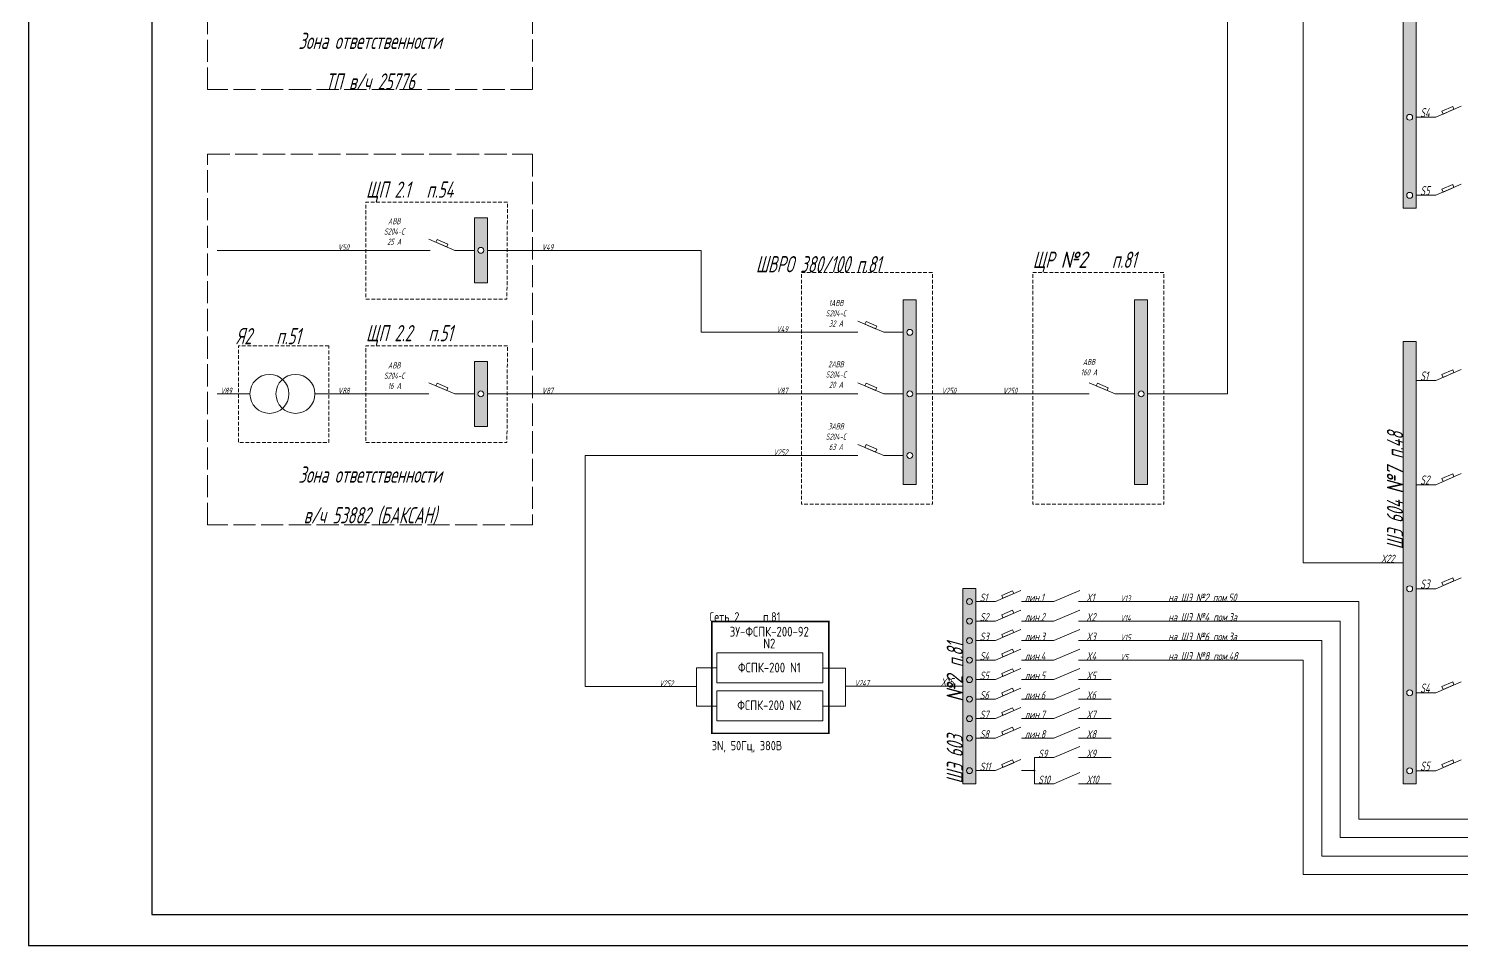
# Paper-space layout 'А2гор' of a CAD drawing. Extents: x 0 to 594, y 0 to 420.
# Drawn here: x 0 to 232.7, y 0 to 148.9 of the extents above; entities that cross this region are included whole.
import ezdxf
from ezdxf.enums import TextEntityAlignment as Align

# ---------------------------------------------------------------- set-up
doc = ezdxf.new("R2010")
doc.units = 0
doc.header["$LTSCALE"] = 0.3
doc.linetypes.add('ACAD_ISO02W100', pattern=[15, 12, -3])
doc.linetypes.add('JIS_02_2.0', pattern=[3, 2, -1])
doc.layers.get('0').update_dxf_attribs({"linetype": 'CONTINUOUS', "lineweight": 15})
doc.layers.add('Format', color=7, linetype='CONTINUOUS', lineweight=30)
doc.layers.add('Text', color=242, linetype='CONTINUOUS', lineweight=15)
doc.styles.get("Standard").update_dxf_attribs({"font": 'isocpeur.ttf', "width": 0.8, "oblique": 15})
doc.styles.add('Аннотативный', font='arial.ttf')

psp = doc.layouts.new('А2гор')

# ---------------------------------------------------------------- hatches: boundary and pattern name
h = psp.add_hatch(color=256)
h.paths.add_polyline_path([(223.2488937003696, 191.4964994524332), (225.3608937003695, 191.4964994524332), (225.3608937003695, 119.6884985390599), (223.2488937003696, 119.6884994524331)])
edge = h.paths.add_edge_path(flags=16)
edge.add_arc((224.3048937003695, 151.3684976163745), 0.4777773656132356, 0, 360)
edge = h.paths.add_edge_path(flags=16)
edge.add_arc((224.3048937003695, 134.4724976163745), 0.4777773656132356, 0, 360)
edge = h.paths.add_edge_path(flags=16)
edge.add_arc((224.3048937003695, 121.8004968302155), 0.4777773656132356, 0, 360)
h = psp.add_hatch(color=256)
h.paths.add_polyline_path([(223.2488932814623, 98.04049707687606), (225.3608932814622, 98.04049707687606), (225.3608932814622, 26.23249616350285), (223.2488932814623, 26.23249707687601)])
edge = h.paths.add_edge_path(flags=16)
edge.add_arc((224.3048932814623, 57.91249524081738), 0.4777773656132356, 0, 360)
edge = h.paths.add_edge_path(flags=16)
edge.add_arc((224.3048932814623, 41.01649524081736), 0.4777773656132356, 0, 360)
edge = h.paths.add_edge_path(flags=16)
edge.add_arc((224.3048932814623, 28.34449445465842), 0.4777773656132356, 0, 360)
h = psp.add_hatch(color=256)
h.paths.add_polyline_path([(153.8609387483664, 57.93488453454327), (151.7489387483664, 57.93488453454327), (151.7489387483664, 26.25488453454332), (153.8609387483664, 26.25488453454332)])
edge = h.paths.add_edge_path(flags=16)
edge.add_arc((152.8049387483664, 36.81488453454328), 0.4777773656132195, -1.272221872585407e-14, 360)
edge = h.paths.add_edge_path(flags=16)
edge.add_arc((152.8049387483664, 39.98288453454335), 0.4777773656132195, -1.272221872585407e-14, 360)
edge = h.paths.add_edge_path(flags=16)
edge.add_arc((152.8049387483664, 33.64688453454335), 0.4777773656132195, -1.272221872585407e-14, 360)
edge = h.paths.add_edge_path(flags=16)
edge.add_arc((152.8049387483664, 43.15088453454334), 0.4777773656132195, -1.272221872585407e-14, 360)
edge = h.paths.add_edge_path(flags=16)
edge.add_arc((152.8049387483664, 46.31888453454327), 0.4777773656132195, -1.272221872585407e-14, 360)
edge = h.paths.add_edge_path(flags=16)
edge.add_arc((152.8049387483664, 28.36688453454334), 0.4777773656132195, -1.272221872585407e-14, 360)
edge = h.paths.add_edge_path(flags=16)
edge.add_arc((152.8049387483664, 49.48688453454334), 0.4777773656132195, -1.272221872585407e-14, 360)
edge = h.paths.add_edge_path(flags=16)
edge.add_arc((152.8049387483664, 52.65488453454333), 0.4777773656132195, -1.272221872585407e-14, 360)
edge = h.paths.add_edge_path(flags=16)
edge.add_arc((152.8049387483664, 55.82288453454332), 0.4777773656132195, -1.272221872585407e-14, 360)
h = psp.add_hatch(color=256)
edge = h.paths.add_edge_path()
edge.add_arc((108.4513703007025, 42.0275674474696), 0.528, -1.272221872585407e-14, 360)
h = psp.add_hatch(color=256)
edge = h.paths.add_edge_path()
edge.add_arc((132.6678404881424, 42.02756531204215), 0.528, -1.272221872585407e-14, 360)
h = psp.add_hatch(color=256)
edge = h.paths.add_edge_path()
edge.add_arc((163.3649387483664, 28.3668819123334), 0.08448, 0, 360)
at = {"layer": 'Text'}
h = psp.add_hatch(color=7, dxfattribs=at)
h.paths.add_polyline_path([(74.50082599999078, 107.585907324353), (72.38882599999084, 107.585907324353), (72.38882599999084, 118.145907324353), (74.50082599999078, 118.145907324353)])
edge = h.paths.add_edge_path(flags=16)
edge.add_arc((73.44482576718349, 112.865907324353), 0.4777773656132356, 0, 360)
h = psp.add_hatch(color=7, dxfattribs=at)
h.paths.add_polyline_path([(144.1696978140691, 104.8347753894279), (142.0576978140691, 104.8347753894279), (142.0576978140693, 74.83477538942785), (144.1696978140691, 74.83477538942785)])
h.paths.add_polyline_path([(143.591474946875, 99.55477538942787, -1), (142.6359202156485, 99.55477538942787, -1)], flags=16)
h.paths.add_polyline_path([(143.591474946875, 89.55477538942787, -1), (142.6359202156485, 89.55477538942787, -1)], flags=16)
h.paths.add_polyline_path([(143.591474946875, 79.55477538942787, -1), (142.6359202156485, 79.55477538942787, -1)], flags=16)
h = psp.add_hatch(color=7, dxfattribs=at)
h.paths.add_polyline_path([(181.7483709271122, 104.8347752141903), (179.6363709271122, 104.8347752141903), (179.6363709271124, 74.83477521419027), (181.7483709271122, 74.83477521419027)])
h.paths.add_polyline_path([(181.1701480599181, 89.5547752141903, -1), (180.2145933286916, 89.5547752141903, -1)], flags=16)
h = psp.add_hatch(color=7, dxfattribs=at)
h.paths.add_polyline_path([(74.50082664771043, 84.27477538942783), (72.38882664771049, 84.27477538942783), (72.38882664771049, 94.83477538942783), (74.50082664771043, 94.83477538942783)])
edge = h.paths.add_edge_path(flags=16)
edge.add_arc((73.44482641490313, 89.55477538942783), 0.4777773656132356, 0, 360)

# ---------------------------------------------------------------- linework, layer by layer
at = {"lineweight": 15}
for p, q in [((228.5288937415143, 134.4724976163745), (232.6454043095779, 136.2659269275973)), ((228.5288846854077, 121.8004968302155), (232.6453952534791, 123.593926141446)), ((69.22082964257314, 112.865907324353), (64.99682964257318, 114.6593366355758)), ((138.8897014566514, 99.55477538942787), (134.6657014566514, 101.3482047006507)), ((228.5288932814622, 91.70449921553818), (232.645403849526, 93.49792852676104)), ((69.22083029029278, 89.55477538942783), (64.99683029029282, 91.34820470065067)), ((138.8897014566514, 89.55477538942787), (134.6657014566514, 91.34820470065071)), ((176.4683745696946, 89.5547752141903), (172.2443745696946, 91.34820452541314)), ((138.8897014566514, 79.55477538942787), (134.6657014566514, 81.34820470065071)), ((228.5288932814622, 74.80849921553816), (232.645403849526, 76.60192852676103)), ((228.5288933226069, 57.91249524081738), (232.6454038906706, 59.70592455204024)), ((157.0289387483664, 55.82288453454332), (161.1454493164301, 57.61631384576621)), ((166.5329387483664, 55.82288453454332), (170.7569387483664, 57.61631384576621)), ((157.0289297334046, 52.65488191232569), (161.145440301476, 54.44831122355622)), ((166.5329387483664, 52.65488191233332), (170.7569387483664, 54.44831122355622)), ((157.0289297334046, 49.4868819123257), (161.145440301476, 51.28031122355623)), ((166.5329387483664, 49.48688191233339), (170.7569387483664, 51.28031122355623)), ((157.0289297334046, 46.31888191232564), (161.145440301476, 48.11231122355623)), ((166.5329387483664, 46.31888191233339), (170.7569387483664, 48.11231122355623)), ((157.0289297334046, 43.1508819123257), (161.145440301476, 44.94431122355623)), ((166.5329387483664, 43.15088191233333), (170.7569387483664, 44.94431122355623)), ((228.5288933226069, 41.01649524081736), (232.6454038906706, 42.80992455204023)), ((157.0289297334046, 39.98288191232571), (161.145440301476, 41.77631122355623)), ((166.5329387483664, 39.9828819123334), (170.7569387483664, 41.77631122355623)), ((157.0289297334046, 36.81488191232565), (161.145440301476, 38.60831122355624)), ((166.5329387483664, 36.81488191233341), (170.7569387483664, 38.60831122355624)), ((157.0289297334046, 33.64688191232572), (161.145440301476, 35.44031122355624)), ((166.5329387483664, 33.64688191233334), (170.7569387483664, 35.44031122355624)), ((166.5329387483664, 30.47888362117016), (170.7569387483664, 32.27231293239299)), ((157.0289297334046, 28.3668819123257), (161.145440301476, 30.16031122355623)), ((166.5329387483664, 26.25488666688203), (170.7569387483664, 28.04831597810487)), ((228.5288842665081, 28.34449445465842), (232.6453948345718, 30.13792376588128))]:
    psp.add_line(p, q, dxfattribs=at)
for p, q in [((228.5288937415143, 134.4724976163745), (225.3608937415142, 134.4724976163745)), ((228.5288846854077, 121.8004968302155), (225.3608846854077, 121.8004968302155)), ((72.38882806674388, 112.865907324353), (69.22082964257314, 112.865907324353)), ((84.00482787112423, 112.865907324353), (74.50082576718341, 112.865907324353)), ((142.0576998808222, 99.55477538942787), (138.8897014566514, 99.55477538942787)), ((228.5288932814622, 91.70449921553818), (225.3608932814622, 91.70449921553818)), ((30.63309652825228, 89.55477538942782), (35.94399379231774, 89.55477538942782)), ((72.38882871446353, 89.55477538942783), (69.22083029029278, 89.55477538942783)), ((84.00482851884388, 89.55477538942789), (74.50082641490306, 89.55477538942783)), ((142.0576998808222, 89.55477538942787), (138.8897014566514, 89.55477538942787)), ((179.6363729938653, 89.5547752141903), (176.4683745696946, 89.5547752141903)), ((142.0576998808222, 79.55477538942787), (138.8897014566514, 79.55477538942787)), ((228.5288932814622, 74.80849921553816), (225.3608932814622, 74.80849921553816)), ((223.2488932814623, 62.13649707687608), (219.0248932814623, 62.13649707687608)), ((228.5288933226069, 57.91249524081738), (225.3608933226069, 57.91249524081738)), ((157.0289387483664, 55.82288453454332), (153.8609387483664, 55.82288453454332)), ((161.2529387483664, 55.82288453454332), (166.5329387483664, 55.82288453454332)), ((170.5419598844938, 55.82288453454332), (175.8219598844938, 55.82288453454332)), ((175.8219598844938, 55.82288453454332), (184.4849381540238, 55.82288453454332)), ((184.4849381540238, 55.82288453454332), (195.0449381540238, 55.82288453454332)), ((157.0289297334046, 52.65488191232569), (153.8609297334046, 52.65488191232569)), ((161.2529387483664, 52.65488191233332), (166.5329387483664, 52.65488191233332)), ((170.5419508695397, 52.65488191233332), (175.8219508695397, 52.65488191233332)), ((175.8219508695397, 52.65488191233332), (184.4849291390697, 52.65488191233332)), ((184.484928670712, 52.6548819084379), (195.044928670712, 52.65488190843783)), ((157.0289297334046, 49.4868819123257), (153.8609297334046, 49.4868819123257)), ((161.2529387483664, 49.48688191233339), (166.5329387483664, 49.48688191233339)), ((170.5419508695397, 49.48688191233339), (175.8219508695397, 49.48688191233339)), ((175.8219508695397, 49.48688191233339), (184.4849291390697, 49.48688191233339)), ((184.484928670712, 49.48688190843784), (195.044928670712, 49.48688190843784)), ((111.7729614812834, 47.48104767655398), (128.9797555574128, 47.48104767655398)), ((111.7729614812834, 42.61310624218105), (111.7729614812834, 47.48104767655398)), ((128.9797555574128, 47.48104767655398), (128.9797555574128, 42.61310624218105)), ((111.7729614812834, 45.04707695937133), (108.4513703007025, 45.04707695937133)), ((108.4513703007025, 45.04707695937133), (108.4513703007025, 38.86119637760594)), ((132.6678404881423, 44.99913119902097), (128.9797555574128, 44.99913119902097)), ((132.6678404881423, 42.02756531204215), (132.6678404881423, 44.99913119902097)), ((157.0289297334046, 46.31888191232564), (153.8609297334046, 46.31888191232564)), ((161.2529387483664, 46.31888191233339), (166.5329387483664, 46.31888191233339)), ((170.5419508695397, 46.31888191233339), (175.8219508695397, 46.31888191233339)), ((175.8219508695397, 46.31888191233339), (184.4849291390697, 46.31888191233339)), ((184.484928670712, 46.3188819084379), (195.044928670712, 46.31888190843785)), ((108.4513703007025, 42.0275674474696), (106.9462493392413, 42.0275674474696)), ((128.9797555574128, 42.61310624218105), (111.7729614812834, 42.61310624218105)), ((132.6678404881423, 42.02756531204215), (132.6678404881423, 38.8465538434719)), ((147.5249387483664, 42.0948845345433), (151.7489387483664, 42.0948845345433)), ((157.0289297334046, 43.1508819123257), (153.8609297334046, 43.1508819123257)), ((161.2529387483664, 43.15088191233333), (166.5329387483664, 43.15088191233333)), ((170.5419508695397, 43.15088191233333), (175.8219508695397, 43.15088191233333)), ((111.7729614812834, 41.3524043247367), (128.9797555574128, 41.3524043247367)), ((111.7729614812834, 36.48446289037148), (111.7729614812834, 41.3524043247367)), ((128.9797555574128, 41.3524043247367), (128.9797555574128, 36.48446289037148)), ((157.0289297334046, 39.98288191232571), (153.8609297334046, 39.98288191232571)), ((161.2529387483664, 39.9828819123334), (166.5329387483664, 39.9828819123334)), ((170.5419508695397, 39.9828819123334), (175.8219508695397, 39.9828819123334)), ((228.5288933226069, 41.01649524081736), (225.3608933226069, 41.01649524081736)), ((108.4513703007025, 38.86119637760594), (111.7729614812834, 38.86119637760594)), ((132.6678404881423, 38.8465538434719), (128.9797555574128, 38.8465538434719)), ((128.9797555574128, 36.48446289037148), (111.7729614812834, 36.48446289037148)), ((157.0289297334046, 36.81488191232565), (153.8609297334046, 36.81488191232565)), ((161.2529387483664, 36.81488191233341), (166.5329387483664, 36.81488191233341)), ((170.5419508695397, 36.81488191233341), (175.8219508695397, 36.81488191233341)), ((157.0289297334046, 33.64688191232572), (153.8609297334046, 33.64688191232572)), ((161.2529387483664, 33.64688191233334), (166.5329387483664, 33.64688191233334)), ((170.5419508695397, 33.64688191233334), (175.8219508695397, 33.64688191233334)), ((163.3649285890373, 30.47888362117016), (166.5329387483664, 30.47888362117016)), ((163.3649387483664, 26.25488453454332), (163.3649387483664, 30.47888453454335)), ((170.5419508695397, 30.47888362117016), (175.8219508695397, 30.47888362117016)), ((157.0289297334046, 28.3668819123257), (153.8609297334046, 28.3668819123257)), ((161.2529387483664, 28.3668819123334), (163.3649387483664, 28.3668819123334)), ((228.5288842665081, 28.34449445465842), (225.3608842665082, 28.34449445465842)), ((163.3649285890373, 26.25488362117012), (166.5329387483664, 26.25488362117012)), ((170.5419546693631, 26.25488666688203), (175.8219546693631, 26.25488666688203))]:
    psp.add_line(p, q)
at = {"linetype": 'ACAD_ISO02W100'}
for points in [[(29.05953178526963, 255.1205015878606), (81.85953178526964, 255.1205015878606), (81.85953178526964, 138.9605015878606), (29.05953178526963, 138.9605015878606)], [(29.05953178526963, 128.4825826189316), (81.85953178526964, 128.4825826189316), (81.85953178526964, 68.26263647830328), (29.05953178526963, 68.2626364783033)]]:
    psp.add_lwpolyline(points, close=True, dxfattribs=at)
for points in [[(223.2488937003696, 191.4964994524332), (225.3608937003695, 191.4964994524332), (225.3608937003695, 119.6884985390599), (223.2488937003696, 119.6884994524331)], [(229.7513352109071, 135.0050754699254), (231.5027192555055, 135.7680963413321), (231.2972793525121, 136.2396485382931), (229.5458953078984, 135.4766276668865)], [(229.7513261548007, 122.3330746837664), (231.5027101994068, 123.0960955551808), (231.2972702964134, 123.5676477521342), (229.5458862517997, 122.8046268807276)], [(74.50082599999078, 107.585907324353), (72.38882599999084, 107.585907324353), (72.38882599999084, 118.145907324353), (74.50082599999078, 118.145907324353)], [(67.90269518925177, 113.4255619088029), (66.14417236872251, 114.1721969397728), (66.34495459964663, 114.6330582462717), (68.09633864425265, 113.8700373748573)], [(144.1696978140691, 74.83477538942785), (142.0576978140693, 74.83477538942785), (142.0576978140691, 104.8347753894279), (144.1696978140691, 104.8347753894279)], [(181.7483709271122, 74.83477521419027), (179.6363709271124, 74.83477521419027), (179.6363709271122, 104.8347752141903), (181.7483709271122, 104.8347752141903)], [(137.57156700333, 100.1144299738778), (135.8130441828008, 100.8610650048477), (136.0138264137249, 101.3219263113466), (137.7652104583309, 100.5589054399322)], [(223.2488932814623, 98.04049707687606), (225.3608932814622, 98.04049707687606), (225.3608932814622, 26.23249616350285), (223.2488932814623, 26.23249707687601)], [(74.50082664771043, 84.27477538942783), (72.38882664771049, 84.27477538942783), (72.38882664771049, 94.83477538942783), (74.50082664771043, 94.83477538942783)], [(229.7513347508552, 92.23707706908908), (231.5027187954536, 93.00009794049576), (231.2972788924602, 93.47165013745689), (229.5458948478465, 92.70862926605021)], [(67.90269583697142, 90.11442997387779), (66.14417301644215, 90.8610650048477), (66.34495524736627, 91.32192631134656), (68.0963392919723, 90.55890543993219)], [(137.57156700333, 90.11442997387783), (135.8130441828008, 90.86106500484775), (136.0138264137249, 91.3219263113466), (137.7652104583309, 90.55890543993223)], [(175.1502401163732, 90.11442979864026), (173.3917172958439, 90.86106482961017), (173.592499526768, 91.32192613610903), (175.3438835713741, 90.55890526469466)], [(137.57156700333, 80.11442997387783), (135.8130441828008, 80.86106500484775), (136.0138264137249, 81.32192631134657), (137.7652104583309, 80.5589054399322)], [(229.7513347508552, 75.34107706908907), (231.5027187954536, 76.10409794049575), (231.2972788924602, 76.57565013745689), (229.5458948478465, 75.81262926605021)], [(229.7513347919922, 58.44507309436055), (231.5027188366059, 59.20809396577489), (231.2972789336049, 59.67964616272837), (229.5458948889988, 58.91662529132168)], [(151.7489387483664, 57.93488453454327), (153.8609387483664, 57.93488453454327), (153.8609387483664, 26.25488453454332), (151.7489387483664, 26.25488453454332)], [(158.2513802177517, 56.35546238809421), (160.0027642623577, 57.11848325950083), (159.7973243593566, 57.59003545646198), (158.0459403147583, 56.82701458505535)], [(158.2513712027976, 53.1874597658766), (160.0027552474035, 53.95048063729091), (159.7973153444102, 54.42203283424442), (158.0459312997965, 53.65901196283774)], [(158.2513712027976, 50.01945976587659), (160.0027552474035, 50.78248063729097), (159.7973153444102, 51.25403283424436), (158.0459312997965, 50.49101196283773)], [(158.2513712027976, 46.85145976587653), (160.0027552474035, 47.61448063729091), (159.7973153444102, 48.08603283424436), (158.0459312997965, 47.32301196283768)], [(158.2513712027976, 43.68345976587661), (160.0027552474035, 44.44648063729092), (159.7973153444102, 44.91803283424431), (158.0459312997965, 44.15501196283775)], [(229.7513347919922, 41.5490730943606), (231.5027188366059, 42.31209396577495), (231.2972789336049, 42.78364616272835), (229.5458948889988, 42.02062529132174)], [(158.2513712027976, 40.51545976587661), (160.0027552474035, 41.27848063729098), (159.7973153444102, 41.75003283424437), (158.0459312997965, 40.98701196283775)], [(158.2513712027976, 37.34745976587655), (160.0027552474035, 38.11048063729093), (159.7973153444102, 38.58203283424438), (158.0459312997965, 37.81901196283769)], [(158.2513712027976, 34.17945976587662), (160.0027552474035, 34.94248063729093), (159.7973153444102, 35.41403283424432), (158.0459312997965, 34.65101196283776)], [(158.2513712027976, 28.89945976587661), (160.0027552474035, 29.66248063729098), (159.7973153444102, 30.13403283424437), (158.0459312997965, 29.37101196283775)], [(229.7513257358935, 28.87707230820933), (231.5027097805072, 29.64009317961593), (231.2972698774984, 30.11164537657706), (229.5458858329001, 29.34862450516273)]]:
    psp.add_lwpolyline(points, close=True)
at = {"linetype": 'JIS_02_2.0', "flags": 128}
for points in [[(77.76577967512071, 120.6879696396066), (54.79079408288976, 120.6879696396066), (54.79079408288976, 104.945907324353), (77.68438935852532, 104.945907324353)], [(146.8096978140691, 109.2922245718981), (125.5169790626514, 109.292224571898), (125.5169790626514, 71.63477538942774), (146.8096978140691, 71.63477538942789)], [(184.3883709271122, 109.2922243966605), (163.0956521756945, 109.2922243966604), (163.0956521756945, 71.63477521419017), (184.3883709271122, 71.63477521419031)], [(48.73704569758571, 97.37683752944388), (34.09143087372331, 97.37683752944388), (34.09143087372331, 81.63477521419028), (48.7370456975857, 81.63477521419027)], [(77.76578032284036, 97.37683770468145), (54.7907947306094, 97.37683770468145), (54.7907947306094, 81.63477538942786), (77.68439000624497, 81.63477538942784)]]:
    psp.add_lwpolyline(points, close=True, dxfattribs=at)
at = {"const_width": 0.264}
psp.add_lwpolyline([(110.9522772915946, 34.42986154867452), (129.9480416498347, 34.42986154867452), (129.9480416498347, 52.59827639427109), (110.9522772915946, 52.59827639427109)], close=True, dxfattribs=at)
for centre, radius in [((224.3048937003695, 134.4724976163745), 0.4777773656132356), ((224.3048937003695, 121.8004968302155), 0.4777773656132356), ((73.44482576718349, 112.865907324353), 0.4777773656132356), ((143.1136975812618, 99.55477538942787), 0.4777773656132356), ((39.11199379231768, 89.55477538942782), 3.168000000000001), ((43.33599379231771, 89.55477538942782), 3.168000000000001), ((73.44482641490313, 89.55477538942783), 0.4777773656132356), ((143.1136975812618, 89.55477538942787), 0.4777773656132356), ((180.6923706943049, 89.5547752141903), 0.4777773656132356), ((143.1136975812618, 79.55477538942787), 0.4777773656132356), ((224.3048932814623, 57.91249524081738), 0.4777773656132356), ((152.8049387483664, 55.82288453454332), 0.4777773656132356), ((152.8049387483664, 52.65488453454333), 0.4777773656132356), ((152.8049387483664, 49.48688453454334), 0.4777773656132356), ((152.8049387483664, 46.31888453454327), 0.4777773656132356), ((152.8049387483664, 43.15088453454334), 0.4777773656132356), ((152.8049387483664, 39.98288453454335), 0.4777773656132356), ((224.3048932814623, 41.01649524081736), 0.4777773656132356), ((152.8049387483664, 36.81488453454328), 0.4777773656132356), ((152.8049387483664, 33.64688453454335), 0.4777773656132356), ((152.8049387483664, 28.36688453454334), 0.4777773656132356), ((163.3649387483664, 28.3668819123334), 0.08448), ((224.3048932814623, 28.34449445465842), 0.4777773656132356)]:
    psp.add_circle(centre, radius)
at = {"layer": 'Format'}
for p, q in [((0, 420.0000000000001), (0, 0)), ((20, 415.0000000000001), (20, 5)), ((20, 5), (589, 5)), ((0, 0), (594, 0))]:
    psp.add_line(p, q, dxfattribs=at)
at = {"layer": 'Text'}
for p, q in [((207.0248932814623, 62.13649707687608), (207.0248932814623, 366.7924796869723)), ((194.7323153189034, 89.5547752141903), (194.7323153189034, 191.7605034185178)), ((65.20909522083957, 112.865907324353), (30.63309652825228, 112.8659073243531)), ((84.00482787112423, 112.865907324353), (109.2310254150411, 112.865907324353)), ((109.2310254150411, 112.865907324353), (109.2310247010259, 99.55477538942787)), ((134.6657014566514, 99.55477538942787), (109.2310247010259, 99.55477538942787)), ((46.50399379231771, 89.55477538942782), (50.19529630690408, 89.55477538942782)), ((64.99683029029282, 89.55477538942782), (50.19529630690408, 89.55477538942782)), ((109.2310247010259, 89.55477538942789), (84.00482851884388, 89.55477538942789)), ((134.6657014566514, 89.55477538942789), (109.2310247010259, 89.55477538942789)), ((172.2443745696946, 89.55477521419031), (144.1696978140691, 89.55477538307544)), ((181.7483709271122, 89.5547752141903), (194.7323153189034, 89.5547752141903)), ((90.38851492964064, 79.55477538942787), (109.2310247010259, 79.55477538942787)), ((90.38851492964064, 79.55477538942787), (90.38851492964062, 42.02756744746958)), ((109.2310247010259, 79.55477538942787), (134.6657014566514, 79.55477538942787)), ((219.0248932814623, 62.13649707687608), (207.0248932814623, 62.13649707687608)), ((216.0248932814622, 55.82288453454332), (195.0449381540238, 55.82288453454332)), ((216.0248932814623, 20.50449920920715), (216.0248932814622, 55.82288453454332)), ((213.0248932814623, 52.65488190843768), (195.044928670712, 52.65488190843783)), ((213.0248932814623, 17.50449920920715), (213.0248932814623, 52.65488190843768)), ((210.0248932814623, 49.48688190843784), (195.044928670712, 49.48688190843784)), ((210.0248932814623, 14.50449920920715), (210.0248932814623, 49.48688190843784)), ((207.0248932814623, 46.31888190843779), (195.044928670712, 46.31888190843785)), ((207.0248932814623, 11.50449920920715), (207.0248932814623, 46.31888190843779)), ((90.38851492964062, 42.02756744746958), (106.9462493392413, 42.0275674474696)), ((147.5249387483664, 42.0948845345433), (132.6678404881423, 42.0948845345433)), ((219.0248932814623, 20.50449920920715), (216.0248932814623, 20.50449920920715)), ((306.1888943228411, 20.50449920920715), (219.0248932814623, 20.50449920920715)), ((216.0248932814623, 17.50449920920715), (213.0248932814623, 17.50449920920715)), ((309.1888947417484, 17.50449920920715), (216.0248932814623, 17.50449920920715)), ((213.0248932814623, 14.50449920920715), (210.0248932814623, 14.50449920920715)), ((312.1888947417484, 14.50449920920715), (213.0248932814623, 14.50449920920715)), ((210.0248932814623, 11.50449920920715), (207.0248932814623, 11.50449920920715)), ((315.1888943228411, 11.50449920920715), (210.0248932814623, 11.50449920920715))]:
    psp.add_line(p, q, dxfattribs=at)

# ---------------------------------------------------------------- texts
at = {"width": 0.8}
for s, p in [('ЗУ-ФСПК-200-92', (120.3024461828442, 50.93887783699085)), ('N2', (120.3024461828442, 49.01156434813866)), ('ФСПК-200 N1', (120.3024461828442, 45.11331800267266)), ('ФСПК-200 N2', (120.3024461828442, 38.98467465086309))]:
    psp.add_text(s, height=1.584, dxfattribs=at).set_placement(p, align=Align.MIDDLE_CENTER)
at = {"line_spacing_factor": 1.5}
for s, insert, char_height, width, attachment_point in [('{\\fGOST|b0|i0|c204|p34;Зона ответственности \\PТП в/ч 25776}', (55.45953178526963, 138.9605015878606), 2.64, 52.80000126653598, 8), ('{\\fGOST|b0|i0|c204|p34; \\fGOST|b0|i0|c0|p34;S\\fGOST|b0|i0|c204|p34;4}', (225.3608937415142, 134.4724976163745), 1.5, 17.20121131539205, 7), ('{\\fGOST|b0|i0|c204|p34;ЩП 2.1}  {\\fGOST|b0|i0|c204|p34;п.54}', (54.79079408288976, 120.6879696396066), 2.64, 30.08827728855403, 7), ('{\\fGOST|b0|i0|c204|p34; \\fGOST|b0|i0|c0|p34;S\\fGOST|b0|i0|c204|p34;5}', (225.3608846854154, 121.8004968302232), 1.5, 17.20121131539205, 7), ('{\\fGOST|b0|i0|c204|p34; \\fGOST|b0|i0|c0|p34; \\fGOST|b0|i0|c204|p34; \\fGOST|b0|i0|c0|p34;V\\fGOST|b0|i0|c204|p34;50}', (48.73704569758571, 112.865907324353), 1, 17.20121131539205, 7), ('{\\fGOST|b0|i0|c204|p34; \\fGOST|b0|i0|c0|p34; \\fGOST|b0|i0|c204|p34; \\fGOST|b0|i0|c0|p34;V\\fGOST|b0|i0|c204|p34;49}', (81.85953178526964, 112.865907324353), 1, 17.20121131539205, 7), ('{\\fGOST|b0|i0|c204|p34;ШВРО 380/100\\fGOST|b0|i0|c0|p34; \\fGOST|b0|i0|c204|p34;п.81}', (118.1179771465236, 109.292224571898), 2.64, 50.09588370036018, 7), ('{\\fGOST|b0|i0|c204|p34;ЩР }№2   {\\fGOST|b0|i0|c204|p34;п.81}', (163.0956521756945, 109.2922243966604), 2.64, 30.08827728855403, 7), ('{\\fGOST|b0|i0|c204|p34;Я2}   {\\fGOST|b0|i0|c204|p34;п.51}', (33.68914590014563, 97.60383483436316), 2.64, 30.08827728855403, 7), ('{\\fGOST|b0|i0|c204|p34;ЩП 2.2}  {\\fGOST|b0|i0|c204|p34;п.51}', (54.7907947306094, 97.37683770468145), 2.64, 30.08827728855403, 7), ('{\\fGOST|b0|i0|c204|p34; \\fGOST|b0|i0|c0|p34; \\fGOST|b0|i0|c204|p34; \\fGOST|b0|i0|c0|p34;V\\fGOST|b0|i0|c204|p34;49}', (119.9527471007225, 99.55477538942789), 1, 17.20121131539205, 7), ('{\\fGOST|b0|i0|c204|p34; \\fGOST|b0|i0|c0|p34;S\\fGOST|b0|i0|c204|p34;1}', (225.3608932814622, 91.70449921553818), 1.5, 17.20121131539205, 7), ('{\\fGOST|b0|i0|c204|p34; \\fGOST|b0|i0|c0|p34;V\\fGOST|b0|i0|c204|p34;89}', (30.63309652825228, 89.55477538942782), 1, 17.20121131539205, 7), ('{\\fGOST|b0|i0|c204|p34; \\fGOST|b0|i0|c0|p34; \\fGOST|b0|i0|c204|p34; \\fGOST|b0|i0|c0|p34;V\\fGOST|b0|i0|c204|p34;88}', (48.73704569758571, 89.55477538942782), 1, 17.20121131539205, 7), ('{\\fGOST|b0|i0|c204|p34; \\fGOST|b0|i0|c0|p34; \\fGOST|b0|i0|c204|p34; \\fGOST|b0|i0|c0|p34;V\\fGOST|b0|i0|c204|p34;87}', (81.85953178526964, 89.55477538942787), 1, 17.20121131539205, 7), ('{\\fGOST|b0|i0|c204|p34; \\fGOST|b0|i0|c0|p34; \\fGOST|b0|i0|c204|p34; \\fGOST|b0|i0|c0|p34;V\\fGOST|b0|i0|c204|p34;87}', (119.9527471007229, 89.55477538942789), 1, 17.20121131539205, 7), ('{\\fGOST|b0|i0|c204|p34; \\fGOST|b0|i0|c0|p34; \\fGOST|b0|i0|c204|p34; \\fGOST|b0|i0|c0|p34;V\\fGOST|b0|i0|c204|p34;250}', (146.8096978140691, 89.55477536719434), 1, 17.20121131539205, 7), ('{\\fGOST|b0|i0|c204|p34; \\fGOST|b0|i0|c0|p34; \\fGOST|b0|i0|c204|p34; \\fGOST|b0|i0|c0|p34;V\\fGOST|b0|i0|c204|p34;250}', (156.7359861116354, 89.5547752141903), 1, 17.20121131539205, 7), ('{\\fGOST|b0|i0|c204|p34; \\fGOST|b0|i0|c0|p34; V\\fGOST|b0|i0|c204|p34;252}', (119.9527471007228, 79.55477538942787), 1, 17.20121131539205, 7), ('{\\fGOST|b0|i0|c204|p34;Зона ответственности \\Pв/ч 53882 (БАКСАН)}', (55.45953178526963, 68.26263647830329), 2.64, 52.80000126653598, 8), ('{\\fGOST|b0|i0|c204|p34; \\fGOST|b0|i0|c0|p34;S\\fGOST|b0|i0|c204|p34;2}', (225.3608932814622, 74.80849921553816), 1.5, 17.20121131539205, 7), ('{\\fGOST|b0|i0|c204|p34; \\fGOST|b0|i0|c0|p34;X\\fGOST|b0|i0|c204|p34;22}', (219.0248932814623, 62.13649707687608), 1.3, 17.20121131539205, 7), ('{\\fGOST|b0|i0|c204|p34; \\fGOST|b0|i0|c0|p34;S\\fGOST|b0|i0|c204|p34;3}', (225.3608933226069, 57.91249524081738), 1.5, 17.20121131539205, 7), ('{\\fGOST|b0|i0|c204|p34; \\fGOST|b0|i0|c0|p34; \\fGOST|b0|i0|c204|p34; \\fGOST|b0|i0|c0|p34;V\\fGOST|b0|i0|c204|p34;13}', (175.8219598844938, 55.82288453454332), 1, 17.20121131539205, 7), ('{\\fGOST|b0|i0|c204|p34; \\fGOST|b0|i0|c0|p34; \\fGOST|b0|i0|c204|p34; \\fGOST|b0|i0|c0|p34;V\\fGOST|b0|i0|c204|p34;14}', (175.8219508695397, 52.65488191233332), 1, 17.20121131539205, 7), ('{\\fGOST|b0|i0|c204|p34; \\fGOST|b0|i0|c0|p34; \\fGOST|b0|i0|c204|p34; \\fGOST|b0|i0|c0|p34;V\\fGOST|b0|i0|c204|p34;15}', (175.8219508695397, 49.48688191233339), 1, 17.20121131539205, 7), ('{\\fGOST|b0|i0|c204|p34; \\fGOST|b0|i0|c0|p34; \\fGOST|b0|i0|c204|p34; \\fGOST|b0|i0|c0|p34;V\\fGOST|b0|i0|c204|p34;5}', (175.8219508695397, 46.31888191233339), 1, 17.20121131539205, 7), ('{\\fGOST|b0|i0|c204|p34; \\fGOST|b0|i0|c0|p34; V\\fGOST|b0|i0|c204|p34;252}', (101.3982502063639, 42.0275674474696), 1, 17.20121131539205, 7), ('{\\fGOST|b0|i0|c204|p34; \\fGOST|b0|i0|c0|p34; \\fGOST|b0|i0|c204|p34; \\fGOST|b0|i0|c0|p34;V\\fGOST|b0|i0|c204|p34;247}', (132.6678404881423, 42.0948845345433), 1, 17.20121131539205, 7), ('{\\fGOST|b0|i0|c204|p34; \\fGOST|b0|i0|c0|p34;S\\fGOST|b0|i0|c204|p34;4}', (225.3608933226069, 41.01649524081736), 1.5, 17.20121131539205, 7), ('{\\fGOST|b0|i0|c204|p34; \\fGOST|b0|i0|c0|p34;S\\fGOST|b0|i0|c204|p34;5}', (225.3608842665082, 28.34449445465069), 1.5, 17.20121131539205, 7)]:
    psp.add_mtext(s, dxfattribs=dict(at, insert=insert, char_height=char_height, width=width, attachment_point=attachment_point))
for s, insert, char_height, width, attachment_point in [('{\\fGOST|b0|i0|c204|p34;АВ\\fGOST|b0|i0|c0|p34;B\\PS204-C\\fGOST|b0|i0|c204|p34;\\P25 А}', (59.37807032277161, 118.0875742557341), 1, 9.325842073708978, 2), ('{\\fGOST|b0|i0|c0|p34;1\\fGOST|b0|i0|c204|p34;АВ\\fGOST|b0|i0|c0|p34;B\\fGOST|b0|i0|c204|p34; \\fGOST|b0|i0|c0|p34;\\PS204-C\\fGOST|b0|i0|c204|p34;\\P\\fGOST|b0|i0|c0|p34;32\\fGOST|b0|i0|c204|p34; А}', (131.1195834323582, 104.8108311461384), 1, 9.325842073708978, 2), ('{\\fGOST|b0|i0|c204|p34;АВ\\fGOST|b0|i0|c0|p34;B\\PS204-C\\fGOST|b0|i0|c204|p34;\\P16 А}', (59.37807097049124, 94.67919324494801), 1, 9.325842073708978, 2), ('{\\fGOST|b0|i0|c0|p34;2\\fGOST|b0|i0|c204|p34;АВ\\fGOST|b0|i0|c0|p34;B\\fGOST|b0|i0|c204|p34; \\fGOST|b0|i0|c0|p34;\\PS204-C\\fGOST|b0|i0|c204|p34;\\P\\fGOST|b0|i0|c0|p34;20\\fGOST|b0|i0|c204|p34; А}', (131.1195834323582, 94.86856432619356), 1, 9.325842073708978, 2), ('{\\fGOST|b0|i0|c204|p34;АВ\\fGOST|b0|i0|c0|p34;B\\fGOST|b0|i0|c204|p34; \\P160 А}', (172.2220190528815, 95.23171014174034), 1, 9.325842073708978, 2), ('{\\fGOST|b0|i0|c0|p34;3\\fGOST|b0|i0|c204|p34;АВ\\fGOST|b0|i0|c0|p34;B\\fGOST|b0|i0|c204|p34; \\fGOST|b0|i0|c0|p34;\\PS204-C\\fGOST|b0|i0|c204|p34;\\P\\fGOST|b0|i0|c0|p34;63\\fGOST|b0|i0|c204|p34; А}', (131.1195834323582, 84.77797428125302), 1, 9.325842073708978, 2), ('{\\fGOST|b0|i0|c204|p34; \\fGOST|b0|i0|c0|p34;S1}', (153.8609387483664, 55.82288453454332), 1.3, 17.20121131539205, 7), ('{\\fGOST|b0|i0|c204|p34; лин.1}', (161.1454493164301, 55.82288453454332), 1.3, 17.20121131539205, 7), ('{\\fGOST|b0|i0|c204|p34; \\fGOST|b0|i0|c0|p34; X1}', (170.5419598844938, 55.82288453454332), 1.3, 17.20121131539205, 7), ('{\\fGOST|b0|i0|c204|p34; \\fGOST|b0|i0|c0|p34;S\\fGOST|b0|i0|c204|p34;2}', (153.8609297334123, 52.65488191233332), 1.3, 17.20121131539205, 7), ('{\\fGOST|b0|i0|c204|p34; лин.2}', (161.145440301476, 52.65488191233332), 1.3, 17.20121131539205, 7), ('{\\fGOST|b0|i0|c204|p34; \\fGOST|b0|i0|c0|p34; X\\fGOST|b0|i0|c204|p34;2}', (170.5419508695397, 52.65488191233332), 1.3, 17.20121131539205, 7), ('{\\fGOST|b0|i0|c204|p34; \\fGOST|b0|i0|c0|p34;S\\fGOST|b0|i0|c204|p34;3}', (153.8609297334123, 49.48688191233339), 1.3, 17.20121131539205, 7), ('{\\fGOST|b0|i0|c204|p34; лин.3}', (161.145440301476, 49.48688191233339), 1.3, 17.20121131539205, 7), ('{\\fGOST|b0|i0|c204|p34; \\fGOST|b0|i0|c0|p34; X\\fGOST|b0|i0|c204|p34;3}', (170.5419508695397, 49.48688191233339), 1.3, 17.20121131539205, 7), ('{\\fGOST|b0|i0|c204|p34; \\fGOST|b0|i0|c0|p34;S\\fGOST|b0|i0|c204|p34;4}', (153.8609297334123, 46.31888191233339), 1.3, 17.20121131539205, 7), ('{\\fGOST|b0|i0|c204|p34; лин.4}', (161.145440301476, 46.31888191233339), 1.3, 17.20121131539205, 7), ('{\\fGOST|b0|i0|c204|p34; \\fGOST|b0|i0|c0|p34; X\\fGOST|b0|i0|c204|p34;4}', (170.5419508695397, 46.31888191233339), 1.3, 17.20121131539205, 7), ('{\\fGOST|b0|i0|c204|p34; \\fGOST|b0|i0|c0|p34;S\\fGOST|b0|i0|c204|p34;5}', (153.8609297334123, 43.15088191233333), 1.3, 17.20121131539205, 7), ('{\\fGOST|b0|i0|c204|p34; лин.5}', (161.145440301476, 43.15088191233333), 1.3, 17.20121131539205, 7), ('{\\fGOST|b0|i0|c204|p34; \\fGOST|b0|i0|c0|p34; X\\fGOST|b0|i0|c204|p34;5}', (170.5419508695397, 43.15088191233333), 1.3, 17.20121131539205, 7), ('{\\fGOST|b0|i0|c204|p34; \\fGOST|b0|i0|c0|p34;X1\\fGOST|b0|i0|c204|p34;5}', (147.5249387483664, 42.0948845345433), 1.3, 17.20121131539205, 7), ('{\\fGOST|b0|i0|c204|p34; \\fGOST|b0|i0|c0|p34;S\\fGOST|b0|i0|c204|p34;6}', (153.8609297334123, 39.9828819123334), 1.3, 17.20121131539205, 7), ('{\\fGOST|b0|i0|c204|p34; лин.6}', (161.145440301476, 39.9828819123334), 1.3, 17.20121131539205, 7), ('{\\fGOST|b0|i0|c204|p34; \\fGOST|b0|i0|c0|p34; X\\fGOST|b0|i0|c204|p34;6}', (170.5419508695397, 39.9828819123334), 1.3, 17.20121131539205, 7), ('{\\fGOST|b0|i0|c204|p34; \\fGOST|b0|i0|c0|p34;S\\fGOST|b0|i0|c204|p34;7}', (153.8609297334123, 36.81488191233341), 1.3, 17.20121131539205, 7), ('{\\fGOST|b0|i0|c204|p34; лин.7}', (161.145440301476, 36.81488191233341), 1.3, 17.20121131539205, 7), ('{\\fGOST|b0|i0|c204|p34; \\fGOST|b0|i0|c0|p34; X\\fGOST|b0|i0|c204|p34;7}', (170.5419508695397, 36.81488191233341), 1.3, 17.20121131539205, 7), ('{\\fGOST|b0|i0|c204|p34; \\fGOST|b0|i0|c0|p34;S\\fGOST|b0|i0|c204|p34;8}', (153.8609297334123, 33.64688191233334), 1.3, 17.20121131539205, 7), ('{\\fGOST|b0|i0|c204|p34; лин.8}', (161.145440301476, 33.64688191233334), 1.3, 17.20121131539205, 7), ('{\\fGOST|b0|i0|c204|p34; \\fGOST|b0|i0|c0|p34; X\\fGOST|b0|i0|c204|p34;8}', (170.5419508695397, 33.64688191233334), 1.3, 17.20121131539205, 7), ('{\\fGOST|b0|i0|c204|p34; \\fGOST|b0|i0|c0|p34;S\\fGOST|b0|i0|c204|p34;9}', (163.3649285890373, 30.47888362117016), 1.3, 17.20121131539205, 7), ('{\\fGOST|b0|i0|c204|p34; \\fGOST|b0|i0|c0|p34; X\\fGOST|b0|i0|c204|p34;9}', (170.5419508695397, 30.47888362117016), 1.3, 17.20121131539205, 7), ('{\\fGOST|b0|i0|c204|p34; \\fGOST|b0|i0|c0|p34;S1\\fGOST|b0|i0|c204|p34;1}', (153.8609297334123, 28.3668819123334), 1.3, 17.20121131539205, 7), ('{\\fGOST|b0|i0|c204|p34; \\fGOST|b0|i0|c0|p34;S1\\fGOST|b0|i0|c204|p34;0}', (163.3649387483664, 26.25488453454332), 1.3, 17.20121131539205, 7), ('{\\fGOST|b0|i0|c204|p34; \\fGOST|b0|i0|c0|p34; X1\\fGOST|b0|i0|c204|p34;0}', (170.5419546693631, 26.25488666687433), 1.3, 17.20121131539205, 7)]:
    psp.add_mtext(s, dxfattribs=dict(insert=insert, char_height=char_height, width=width, attachment_point=attachment_point))
at = {"char_height": 2.64, "width": 49.19892447594079, "attachment_point": 7, "line_spacing_factor": 1.5}
for s, insert, rotation in [('{\\fGOST|b0|i0|c204|p34; \\fGOST|b0|i0|c0|p34; \\fGOST|b0|i0|c204|p34;ШЭ 604 }№7 {\\fGOST|b0|i0|c204|p34;п.48}', (223.2488932814623, 62.13649707687608), 90), ('{\\fGOST|b0|i0|c204|p34;ШЭ 603     }№2 {\\fGOST|b0|i0|c204|p34;п.81}', (151.7489387483664, 26.25488453454332), 89.99999999999999)]:
    psp.add_mtext(s, dxfattribs=dict(at, insert=insert, rotation=rotation))
at = {"char_height": 1.3, "attachment_point": 7, "line_spacing_factor": 1.5}
for s, insert in [('{\\fGOST|b0|i0|c204|p34; на ШЭ }№2 {\\fGOST|b0|i0|c204|p34;пом.50}', (184.4849381540238, 55.82288453454332)), ('{\\fGOST|b0|i0|c204|p34; на ШЭ }№4 {\\fGOST|b0|i0|c204|p34;пом.3а}', (184.484928670712, 52.6548819084379)), ('{\\fGOST|b0|i0|c204|p34; на ШЭ }№6 {\\fGOST|b0|i0|c204|p34;пом.3а}', (184.484928670712, 49.48688190843784)), ('{\\fGOST|b0|i0|c204|p34; на ШЭ }№8 {\\fGOST|b0|i0|c204|p34;пом.48}', (184.484928670712, 46.3188819084379))]:
    psp.add_mtext(s, dxfattribs=dict(at, insert=insert))
at = {"char_height": 1.5, "line_spacing_factor": 1.5, "style": 'Аннотативный'}
for s, insert, width, attachment_point in [('{\\fGOST|b0|i0|c204|p34;Сеть 2\\fGOST|b0|i0|c0|p34;     \\fGOST|b0|i0|c204|p34;п.81}', (110.5499915960587, 52.59827692903738), 50.09588370036018, 7), ('{\\fGOST|b0|i0|c0|p34;\\H0.33333x;\\P\\H3x;3N, 50\\fGOST|b0|i0|c204|p34;Гц,\\fGOST|b0|i0|c0|p34; \\fGOST|b0|i0|c204|p34;380В}', (110.9522772915946, 34.42986154867452), 49.87853374065027, 1)]:
    psp.add_mtext(s, dxfattribs=dict(at, insert=insert, width=width, attachment_point=attachment_point))

doc.saveas('drawing.dxf')
